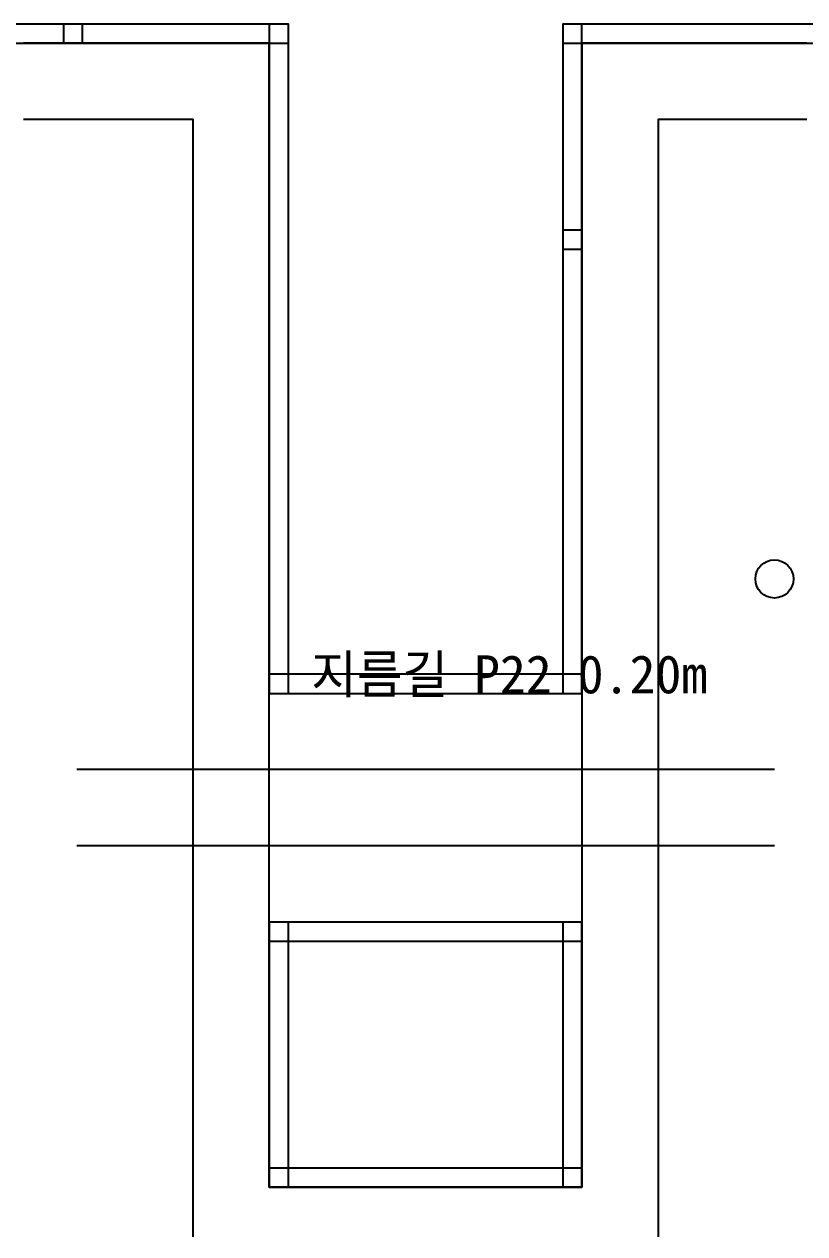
# Model space of a CAD drawing. Header units: metres. Extents: x 0 to 11, y 0 to 14.5.
# Drawn here: x 4.172 to 6.22, y 3.382 to 6.555 of the extents above; entities that cross this region are included whole.
import ezdxf

# ---------------------------------------------------------------- set-up
doc = ezdxf.new("R2010")
doc.units = ezdxf.units.M
for name, color, linetype in [('FORKS', 4, 'Continuous'), ('GRASS', 3, 'Continuous'), ('MARKERS', 1, 'Continuous'), ('TRACK', 7, 'Continuous'), ('WALLS', 8, 'Continuous')]:
    doc.layers.add(name, color=color, linetype=linetype)

msp = doc.modelspace()

# ---------------------------------------------------------------- linework, layer by layer
at = {"layer": 'FORKS'}
for points in [[(6.14, 4.6), (6.1299, 4.6), (6.1199, 4.6), (6.1098, 4.6), (6.0998, 4.6), (6.0897, 4.6), (6.0797, 4.6), (6.0696, 4.6), (6.0596, 4.6), (6.0495, 4.6), (6.0395, 4.6), (6.0294, 4.6), (6.0193, 4.6), (6.0093, 4.6), (5.9992, 4.6), (5.9892, 4.6), (5.9791, 4.6), (5.9691, 4.6), (5.959, 4.6), (5.949, 4.6), (5.9389, 4.6), (5.9288, 4.6), (5.9188, 4.6), (5.9087, 4.6), (5.8987, 4.6), (5.8886, 4.6), (5.8786, 4.6), (5.8685, 4.6), (5.8585, 4.6), (5.8484, 4.6), (5.8384, 4.6), (5.8283, 4.6), (5.8182, 4.6), (5.8082, 4.6), (5.7981, 4.6), (5.7881, 4.6), (5.778, 4.6), (5.768, 4.6), (5.7579, 4.6), (5.7479, 4.6), (5.7378, 4.6), (5.7277, 4.6), (5.7177, 4.6), (5.7076, 4.6), (5.6976, 4.6), (5.6875, 4.6), (5.6775, 4.6), (5.6674, 4.6), (5.6574, 4.6), (5.6473, 4.6), (5.6373, 4.6), (5.6272, 4.6), (5.6171, 4.6), (5.6071, 4.6), (5.597, 4.6), (5.587, 4.6), (5.5769, 4.6), (5.5669, 4.6), (5.5568, 4.6), (5.5468, 4.6), (5.5367, 4.6), (5.5266, 4.6), (5.5166, 4.6), (5.5065, 4.6), (5.4965, 4.6), (5.4864, 4.6), (5.4764, 4.6), (5.4663, 4.6), (5.4563, 4.6), (5.4462, 4.6), (5.4362, 4.6), (5.4261, 4.6), (5.416, 4.6), (5.406, 4.6), (5.3959, 4.6), (5.3859, 4.6), (5.3758, 4.6), (5.3658, 4.6), (5.3557, 4.6), (5.3457, 4.6), (5.3356, 4.6), (5.3255, 4.6), (5.3155, 4.6), (5.3054, 4.6), (5.2954, 4.6), (5.2853, 4.6), (5.2753, 4.6), (5.2652, 4.6), (5.2552, 4.6), (5.2451, 4.6), (5.2351, 4.6), (5.225, 4.6), (5.2149, 4.6), (5.2049, 4.6), (5.1948, 4.6), (5.1848, 4.6), (5.1747, 4.6), (5.1647, 4.6), (5.1546, 4.6), (5.1446, 4.6), (5.1345, 4.6), (5.1245, 4.6), (5.1144, 4.6), (5.1043, 4.6), (5.0943, 4.6), (5.0842, 4.6), (5.0742, 4.6), (5.0641, 4.6), (5.0541, 4.6), (5.044, 4.6), (5.034, 4.6), (5.0239, 4.6), (5.0138, 4.6), (5.0038, 4.6), (4.9937, 4.6), (4.9837, 4.6), (4.9736, 4.6), (4.9636, 4.6), (4.9535, 4.6), (4.9435, 4.6), (4.9334, 4.6), (4.9234, 4.6), (4.9133, 4.6), (4.9032, 4.6), (4.8932, 4.6), (4.8831, 4.6), (4.8731, 4.6), (4.863, 4.6), (4.853, 4.6), (4.8429, 4.6), (4.8329, 4.6), (4.8228, 4.6), (4.8127, 4.6), (4.8027, 4.6), (4.7926, 4.6), (4.7826, 4.6), (4.7725, 4.6), (4.7625, 4.6), (4.7524, 4.6), (4.7424, 4.6), (4.7323, 4.6), (4.7223, 4.6), (4.7122, 4.6), (4.7021, 4.6), (4.6921, 4.6), (4.682, 4.6), (4.672, 4.6), (4.6619, 4.6), (4.6519, 4.6), (4.6418, 4.6), (4.6318, 4.6), (4.6217, 4.6), (4.6116, 4.6), (4.6016, 4.6), (4.5915, 4.6), (4.5815, 4.6), (4.5714, 4.6), (4.5614, 4.6), (4.5513, 4.6), (4.5413, 4.6), (4.5312, 4.6), (4.5212, 4.6), (4.5111, 4.6), (4.501, 4.6), (4.491, 4.6), (4.4809, 4.6), (4.4709, 4.6), (4.4608, 4.6), (4.4508, 4.6), (4.4407, 4.6), (4.4307, 4.6), (4.4206, 4.6), (4.4105, 4.6), (4.4005, 4.6), (4.3904, 4.6), (4.3804, 4.6), (4.3703, 4.6), (4.3603, 4.6), (4.3502, 4.6), (4.3402, 4.6), (4.3301, 4.6), (4.3201, 4.6), (4.31, 4.6)], [(6.14, 4.4), (6.1299, 4.4), (6.1199, 4.4), (6.1098, 4.4), (6.0998, 4.4), (6.0897, 4.4), (6.0797, 4.4), (6.0696, 4.4), (6.0596, 4.4), (6.0495, 4.4), (6.0395, 4.4), (6.0294, 4.4), (6.0193, 4.4), (6.0093, 4.4), (5.9992, 4.4), (5.9892, 4.4), (5.9791, 4.4), (5.9691, 4.4), (5.959, 4.4), (5.949, 4.4), (5.9389, 4.4), (5.9288, 4.4), (5.9188, 4.4), (5.9087, 4.4), (5.8987, 4.4), (5.8886, 4.4), (5.8786, 4.4), (5.8685, 4.4), (5.8585, 4.4), (5.8484, 4.4), (5.8384, 4.4), (5.8283, 4.4), (5.8182, 4.4), (5.8082, 4.4), (5.7981, 4.4), (5.7881, 4.4), (5.778, 4.4), (5.768, 4.4), (5.7579, 4.4), (5.7479, 4.4), (5.7378, 4.4), (5.7277, 4.4), (5.7177, 4.4), (5.7076, 4.4), (5.6976, 4.4), (5.6875, 4.4), (5.6775, 4.4), (5.6674, 4.4), (5.6574, 4.4), (5.6473, 4.4), (5.6373, 4.4), (5.6272, 4.4), (5.6171, 4.4), (5.6071, 4.4), (5.597, 4.4), (5.587, 4.4), (5.5769, 4.4), (5.5669, 4.4), (5.5568, 4.4), (5.5468, 4.4), (5.5367, 4.4), (5.5266, 4.4), (5.5166, 4.4), (5.5065, 4.4), (5.4965, 4.4), (5.4864, 4.4), (5.4764, 4.4), (5.4663, 4.4), (5.4563, 4.4), (5.4462, 4.4), (5.4362, 4.4), (5.4261, 4.4), (5.416, 4.4), (5.406, 4.4), (5.3959, 4.4), (5.3859, 4.4), (5.3758, 4.4), (5.3658, 4.4), (5.3557, 4.4), (5.3457, 4.4), (5.3356, 4.4), (5.3255, 4.4), (5.3155, 4.4), (5.3054, 4.4), (5.2954, 4.4), (5.2853, 4.4), (5.2753, 4.4), (5.2652, 4.4), (5.2552, 4.4), (5.2451, 4.4), (5.2351, 4.4), (5.225, 4.4), (5.2149, 4.4), (5.2049, 4.4), (5.1948, 4.4), (5.1848, 4.4), (5.1747, 4.4), (5.1647, 4.4), (5.1546, 4.4), (5.1446, 4.4), (5.1345, 4.4), (5.1245, 4.4), (5.1144, 4.4), (5.1043, 4.4), (5.0943, 4.4), (5.0842, 4.4), (5.0742, 4.4), (5.0641, 4.4), (5.0541, 4.4), (5.044, 4.4), (5.034, 4.4), (5.0239, 4.4), (5.0138, 4.4), (5.0038, 4.4), (4.9937, 4.4), (4.9837, 4.4), (4.9736, 4.4), (4.9636, 4.4), (4.9535, 4.4), (4.9435, 4.4), (4.9334, 4.4), (4.9234, 4.4), (4.9133, 4.4), (4.9032, 4.4), (4.8932, 4.4), (4.8831, 4.4), (4.8731, 4.4), (4.863, 4.4), (4.853, 4.4), (4.8429, 4.4), (4.8329, 4.4), (4.8228, 4.4), (4.8127, 4.4), (4.8027, 4.4), (4.7926, 4.4), (4.7826, 4.4), (4.7725, 4.4), (4.7625, 4.4), (4.7524, 4.4), (4.7424, 4.4), (4.7323, 4.4), (4.7223, 4.4), (4.7122, 4.4), (4.7021, 4.4), (4.6921, 4.4), (4.682, 4.4), (4.672, 4.4), (4.6619, 4.4), (4.6519, 4.4), (4.6418, 4.4), (4.6318, 4.4), (4.6217, 4.4), (4.6116, 4.4), (4.6016, 4.4), (4.5915, 4.4), (4.5815, 4.4), (4.5714, 4.4), (4.5614, 4.4), (4.5513, 4.4), (4.5413, 4.4), (4.5312, 4.4), (4.5212, 4.4), (4.5111, 4.4), (4.501, 4.4), (4.491, 4.4), (4.4809, 4.4), (4.4709, 4.4), (4.4608, 4.4), (4.4508, 4.4), (4.4407, 4.4), (4.4307, 4.4), (4.4206, 4.4), (4.4105, 4.4), (4.4005, 4.4), (4.3904, 4.4), (4.3804, 4.4), (4.3703, 4.4), (4.3603, 4.4), (4.3502, 4.4), (4.3402, 4.4), (4.3301, 4.4), (4.3201, 4.4), (4.31, 4.4)]]:
    msp.add_lwpolyline(points, dxfattribs=at)
at = {"layer": 'GRASS'}
msp.add_lwpolyline([(6.225, 6.505), (6.215, 6.505), (6.205, 6.505), (6.195, 6.505), (6.185, 6.505), (6.175, 6.505), (6.165, 6.505), (6.155, 6.505), (6.145, 6.505), (6.135, 6.505), (6.125, 6.505), (6.115, 6.505), (6.105, 6.505), (6.095, 6.505), (6.085, 6.505), (6.075, 6.505), (6.065, 6.505), (6.055, 6.505), (6.045, 6.505), (6.035, 6.505), (6.025, 6.505), (6.015, 6.505), (6.005, 6.505), (5.995, 6.505), (5.985, 6.505), (5.975, 6.505), (5.965, 6.505), (5.955, 6.505), (5.945, 6.505), (5.935, 6.505), (5.925, 6.505), (5.915, 6.505), (5.905, 6.505), (5.895, 6.505), (5.885, 6.505), (5.875, 6.505), (5.865, 6.505), (5.855, 6.505), (5.845, 6.505), (5.835, 6.505), (5.825, 6.505), (5.815, 6.505), (5.805, 6.505), (5.795, 6.505), (5.785, 6.505), (5.775, 6.505), (5.765, 6.505), (5.755, 6.505), (5.745, 6.505), (5.735, 6.505), (5.725, 6.505), (5.715, 6.505), (5.705, 6.505), (5.695, 6.505), (5.685, 6.505), (5.675, 6.505), (5.665, 6.505), (5.655, 6.505), (5.645, 6.505), (5.635, 6.505), (5.635, 6.4951), (5.635, 6.4852), (5.635, 6.4753), (5.635, 6.4654), (5.635, 6.4555), (5.635, 6.4456), (5.635, 6.4357), (5.635, 6.4258), (5.635, 6.4159), (5.635, 6.406), (5.635, 6.3961), (5.635, 6.3862), (5.635, 6.3763), (5.635, 6.3663), (5.635, 6.3564), (5.635, 6.3465), (5.635, 6.3366), (5.635, 6.3267), (5.635, 6.3168), (5.635, 6.3069), (5.635, 6.297), (5.635, 6.2871), (5.635, 6.2772), (5.635, 6.2673), (5.635, 6.2574), (5.635, 6.2475), (5.635, 6.2376), (5.635, 6.2277), (5.635, 6.2178), (5.635, 6.2079), (5.635, 6.198), (5.635, 6.1881), (5.635, 6.1782), (5.635, 6.1683), (5.635, 6.1584), (5.635, 6.1485), (5.635, 6.1386), (5.635, 6.1287), (5.635, 6.1188), (5.635, 6.1088), (5.635, 6.0989), (5.635, 6.089), (5.635, 6.0791), (5.635, 6.0692), (5.635, 6.0593), (5.635, 6.0494), (5.635, 6.0395), (5.635, 6.0296), (5.635, 6.0197), (5.635, 6.0098), (5.635, 5.9999), (5.635, 5.99), (5.635, 5.98), (5.635, 5.97), (5.635, 5.9601), (5.635, 5.9501), (5.635, 5.9401), (5.635, 5.9301), (5.635, 5.9201), (5.635, 5.9102), (5.635, 5.9002), (5.635, 5.8902), (5.635, 5.8802), (5.635, 5.8702), (5.635, 5.8603), (5.635, 5.8503), (5.635, 5.8403), (5.635, 5.8303), (5.635, 5.8203), (5.635, 5.8104), (5.635, 5.8004), (5.635, 5.7904), (5.635, 5.7804), (5.635, 5.7704), (5.635, 5.7605), (5.635, 5.7505), (5.635, 5.7405), (5.635, 5.7305), (5.635, 5.7205), (5.635, 5.7106), (5.635, 5.7006), (5.635, 5.6906), (5.635, 5.6806), (5.635, 5.6706), (5.635, 5.6607), (5.635, 5.6507), (5.635, 5.6407), (5.635, 5.6307), (5.635, 5.6207), (5.635, 5.6108), (5.635, 5.6008), (5.635, 5.5908), (5.635, 5.5808), (5.635, 5.5708), (5.635, 5.5609), (5.635, 5.5509), (5.635, 5.5409), (5.635, 5.5309), (5.635, 5.5209), (5.635, 5.511), (5.635, 5.501), (5.635, 5.491), (5.635, 5.481), (5.635, 5.471), (5.635, 5.4611), (5.635, 5.4511), (5.635, 5.4411), (5.635, 5.4311), (5.635, 5.4211), (5.635, 5.4112), (5.635, 5.4012), (5.635, 5.3912), (5.635, 5.3812), (5.635, 5.3712), (5.635, 5.3613), (5.635, 5.3513), (5.635, 5.3413), (5.635, 5.3313), (5.635, 5.3213), (5.635, 5.3114), (5.635, 5.3014), (5.635, 5.2914), (5.635, 5.2814), (5.635, 5.2714), (5.635, 5.2615), (5.635, 5.2515), (5.635, 5.2415), (5.635, 5.2315), (5.635, 5.2215), (5.635, 5.2116), (5.635, 5.2016), (5.635, 5.1916), (5.635, 5.1816), (5.635, 5.1716), (5.635, 5.1617), (5.635, 5.1517), (5.635, 5.1417), (5.635, 5.1317), (5.635, 5.1217), (5.635, 5.1118), (5.635, 5.1018), (5.635, 5.0918), (5.635, 5.0818), (5.635, 5.0718), (5.635, 5.0619), (5.635, 5.0519), (5.635, 5.0419), (5.635, 5.0319), (5.635, 5.0219), (5.635, 5.012), (5.635, 5.002), (5.635, 4.992), (5.635, 4.982), (5.635, 4.972), (5.635, 4.9621), (5.635, 4.9521), (5.635, 4.9421), (5.635, 4.9321), (5.635, 4.9221), (5.635, 4.9122), (5.635, 4.9022), (5.635, 4.8922), (5.635, 4.8822), (5.635, 4.8722), (5.635, 4.8623), (5.635, 4.8523), (5.635, 4.8423), (5.635, 4.8323), (5.635, 4.8223), (5.635, 4.8124), (5.635, 4.8024), (5.635, 4.7924), (5.635, 4.7824), (5.635, 4.7724), (5.635, 4.7625), (5.635, 4.7525), (5.635, 4.7425), (5.635, 4.7325), (5.635, 4.7226), (5.635, 4.7126), (5.635, 4.7026), (5.635, 4.6926), (5.635, 4.6826), (5.635, 4.6727), (5.635, 4.6627), (5.635, 4.6527), (5.635, 4.6427), (5.635, 4.6327), (5.635, 4.6228), (5.635, 4.6128), (5.635, 4.6028), (5.635, 4.5928), (5.635, 4.5828), (5.635, 4.5729), (5.635, 4.5629), (5.635, 4.5529), (5.635, 4.5429), (5.635, 4.5329), (5.635, 4.523), (5.635, 4.513), (5.635, 4.503), (5.635, 4.493), (5.635, 4.483), (5.635, 4.4731), (5.635, 4.4631), (5.635, 4.4531), (5.635, 4.4431), (5.635, 4.4331), (5.635, 4.4232), (5.635, 4.4132), (5.635, 4.4032), (5.635, 4.3932), (5.635, 4.3832), (5.635, 4.3733), (5.635, 4.3633), (5.635, 4.3533), (5.635, 4.3433), (5.635, 4.3333), (5.635, 4.3234), (5.635, 4.3134), (5.635, 4.3034), (5.635, 4.2934), (5.635, 4.2834), (5.635, 4.2735), (5.635, 4.2635), (5.635, 4.2535), (5.635, 4.2435), (5.635, 4.2335), (5.635, 4.2236), (5.635, 4.2136), (5.635, 4.2036), (5.635, 4.1936), (5.635, 4.1836), (5.635, 4.1737), (5.635, 4.1637), (5.635, 4.1537), (5.635, 4.1437), (5.635, 4.1337), (5.635, 4.1238), (5.635, 4.1138), (5.635, 4.1038), (5.635, 4.0938), (5.635, 4.0838), (5.635, 4.0739), (5.635, 4.0639), (5.635, 4.0539), (5.635, 4.0439), (5.635, 4.0339), (5.635, 4.024), (5.635, 4.014), (5.635, 4.004), (5.635, 3.994), (5.635, 3.984), (5.635, 3.9741), (5.635, 3.9641), (5.635, 3.9541), (5.635, 3.9441), (5.635, 3.9341), (5.635, 3.9242), (5.635, 3.9142), (5.635, 3.9042), (5.635, 3.8942), (5.635, 3.8842), (5.635, 3.8743), (5.635, 3.8643), (5.635, 3.8543), (5.635, 3.8443), (5.635, 3.8343), (5.635, 3.8244), (5.635, 3.8144), (5.635, 3.8044), (5.635, 3.7944), (5.635, 3.7844), (5.635, 3.7745), (5.635, 3.7645), (5.635, 3.7545), (5.635, 3.7445), (5.635, 3.7345), (5.635, 3.7246), (5.635, 3.7146), (5.635, 3.7046), (5.635, 3.6946), (5.635, 3.6846), (5.635, 3.6747), (5.635, 3.6647), (5.635, 3.6547), (5.635, 3.6447), (5.635, 3.6347), (5.635, 3.6248), (5.635, 3.6148), (5.635, 3.6048), (5.635, 3.5948), (5.635, 3.5848), (5.635, 3.5749), (5.635, 3.5649), (5.635, 3.5549), (5.635, 3.5449), (5.635, 3.5349), (5.635, 3.525), (5.635, 3.515), (5.635, 3.505), (5.625, 3.505), (5.615, 3.505), (5.605, 3.505), (5.595, 3.505), (5.585, 3.505), (5.575, 3.505), (5.565, 3.505), (5.555, 3.505), (5.545, 3.505), (5.535, 3.505), (5.525, 3.505), (5.515, 3.505), (5.505, 3.505), (5.495, 3.505), (5.485, 3.505), (5.475, 3.505), (5.465, 3.505), (5.455, 3.505), (5.445, 3.505), (5.435, 3.505), (5.425, 3.505), (5.415, 3.505), (5.405, 3.505), (5.395, 3.505), (5.385, 3.505), (5.375, 3.505), (5.365, 3.505), (5.355, 3.505), (5.345, 3.505), (5.335, 3.505), (5.325, 3.505), (5.315, 3.505), (5.305, 3.505), (5.295, 3.505), (5.285, 3.505), (5.275, 3.505), (5.265, 3.505), (5.255, 3.505), (5.245, 3.505), (5.235, 3.505), (5.225, 3.505), (5.215, 3.505), (5.205, 3.505), (5.195, 3.505), (5.185, 3.505), (5.175, 3.505), (5.165, 3.505), (5.155, 3.505), (5.145, 3.505), (5.135, 3.505), (5.125, 3.505), (5.115, 3.505), (5.105, 3.505), (5.095, 3.505), (5.085, 3.505), (5.075, 3.505), (5.065, 3.505), (5.055, 3.505), (5.045, 3.505), (5.035, 3.505), (5.025, 3.505), (5.015, 3.505), (5.005, 3.505), (4.995, 3.505), (4.985, 3.505), (4.975, 3.505), (4.965, 3.505), (4.955, 3.505), (4.945, 3.505), (4.935, 3.505), (4.925, 3.505), (4.915, 3.505), (4.905, 3.505), (4.895, 3.505), (4.885, 3.505), (4.875, 3.505), (4.865, 3.505), (4.855, 3.505), (4.845, 3.505), (4.835, 3.505), (4.825, 3.505), (4.815, 3.505), (4.815, 3.515), (4.815, 3.525), (4.815, 3.535), (4.815, 3.545), (4.815, 3.555), (4.815, 3.565), (4.815, 3.575), (4.815, 3.585), (4.815, 3.595), (4.815, 3.605), (4.815, 3.615), (4.815, 3.625), (4.815, 3.635), (4.815, 3.645), (4.815, 3.655), (4.815, 3.665), (4.815, 3.675), (4.815, 3.685), (4.815, 3.695), (4.815, 3.705), (4.815, 3.715), (4.815, 3.725), (4.815, 3.735), (4.815, 3.745), (4.815, 3.755), (4.815, 3.765), (4.815, 3.775), (4.815, 3.785), (4.815, 3.795), (4.815, 3.805), (4.815, 3.815), (4.815, 3.825), (4.815, 3.835), (4.815, 3.845), (4.815, 3.855), (4.815, 3.865), (4.815, 3.875), (4.815, 3.885), (4.815, 3.895), (4.815, 3.905), (4.815, 3.915), (4.815, 3.925), (4.815, 3.935), (4.815, 3.945), (4.815, 3.955), (4.815, 3.965), (4.815, 3.975), (4.815, 3.985), (4.815, 3.995), (4.815, 4.005), (4.815, 4.015), (4.815, 4.025), (4.815, 4.035), (4.815, 4.045), (4.815, 4.055), (4.815, 4.065), (4.815, 4.075), (4.815, 4.085), (4.815, 4.095), (4.815, 4.105), (4.815, 4.115), (4.815, 4.125), (4.815, 4.135), (4.815, 4.145), (4.815, 4.155), (4.815, 4.165), (4.815, 4.175), (4.815, 4.185), (4.815, 4.195), (4.815, 4.205), (4.815, 4.215), (4.815, 4.225), (4.815, 4.235), (4.815, 4.245), (4.815, 4.255), (4.815, 4.265), (4.815, 4.275), (4.815, 4.285), (4.815, 4.295), (4.815, 4.305), (4.815, 4.315), (4.815, 4.325), (4.815, 4.335), (4.815, 4.345), (4.815, 4.355), (4.815, 4.365), (4.815, 4.375), (4.815, 4.385), (4.815, 4.395), (4.815, 4.405), (4.815, 4.415), (4.815, 4.425), (4.815, 4.435), (4.815, 4.445), (4.815, 4.455), (4.815, 4.465), (4.815, 4.475), (4.815, 4.485), (4.815, 4.495), (4.815, 4.505), (4.815, 4.515), (4.815, 4.525), (4.815, 4.535), (4.815, 4.545), (4.815, 4.555), (4.815, 4.565), (4.815, 4.575), (4.815, 4.585), (4.815, 4.595), (4.815, 4.605), (4.815, 4.615), (4.815, 4.625), (4.815, 4.635), (4.815, 4.645), (4.815, 4.655), (4.815, 4.665), (4.815, 4.675), (4.815, 4.685), (4.815, 4.695), (4.815, 4.705), (4.815, 4.715), (4.815, 4.725), (4.815, 4.735), (4.815, 4.745), (4.815, 4.755), (4.815, 4.765), (4.815, 4.775), (4.815, 4.785), (4.815, 4.795), (4.815, 4.805), (4.815, 4.815), (4.815, 4.825), (4.815, 4.835), (4.815, 4.845), (4.815, 4.855), (4.815, 4.865), (4.815, 4.875), (4.815, 4.885), (4.815, 4.895), (4.815, 4.905), (4.815, 4.915), (4.815, 4.925), (4.815, 4.935), (4.815, 4.945), (4.815, 4.955), (4.815, 4.965), (4.815, 4.975), (4.815, 4.985), (4.815, 4.995), (4.815, 5.005), (4.815, 5.015), (4.815, 5.025), (4.815, 5.035), (4.815, 5.045), (4.815, 5.055), (4.815, 5.065), (4.815, 5.075), (4.815, 5.085), (4.815, 5.095), (4.815, 5.105), (4.815, 5.115), (4.815, 5.125), (4.815, 5.135), (4.815, 5.145), (4.815, 5.155), (4.815, 5.165), (4.815, 5.175), (4.815, 5.185), (4.815, 5.195), (4.815, 5.205), (4.815, 5.215), (4.815, 5.225), (4.815, 5.235), (4.815, 5.245), (4.815, 5.255), (4.815, 5.265), (4.815, 5.275), (4.815, 5.285), (4.815, 5.295), (4.815, 5.305), (4.815, 5.315), (4.815, 5.325), (4.815, 5.335), (4.815, 5.345), (4.815, 5.355), (4.815, 5.365), (4.815, 5.375), (4.815, 5.385), (4.815, 5.395), (4.815, 5.405), (4.815, 5.415), (4.815, 5.425), (4.815, 5.435), (4.815, 5.445), (4.815, 5.455), (4.815, 5.465), (4.815, 5.475), (4.815, 5.485), (4.815, 5.495), (4.815, 5.505), (4.815, 5.515), (4.815, 5.525), (4.815, 5.535), (4.815, 5.545), (4.815, 5.555), (4.815, 5.565), (4.815, 5.575), (4.815, 5.585), (4.815, 5.595), (4.815, 5.605), (4.815, 5.615), (4.815, 5.625), (4.815, 5.635), (4.815, 5.645), (4.815, 5.655), (4.815, 5.665), (4.815, 5.675), (4.815, 5.685), (4.815, 5.695), (4.815, 5.705), (4.815, 5.715), (4.815, 5.725), (4.815, 5.735), (4.815, 5.745), (4.815, 5.755), (4.815, 5.765), (4.815, 5.775), (4.815, 5.785), (4.815, 5.795), (4.815, 5.805), (4.815, 5.815), (4.815, 5.825), (4.815, 5.835), (4.815, 5.845), (4.815, 5.855), (4.815, 5.865), (4.815, 5.875), (4.815, 5.885), (4.815, 5.895), (4.815, 5.905), (4.815, 5.915), (4.815, 5.925), (4.815, 5.935), (4.815, 5.945), (4.815, 5.955), (4.815, 5.965), (4.815, 5.975), (4.815, 5.985), (4.815, 5.995), (4.815, 6.005), (4.815, 6.015), (4.815, 6.025), (4.815, 6.035), (4.815, 6.045), (4.815, 6.055), (4.815, 6.065), (4.815, 6.075), (4.815, 6.085), (4.815, 6.095), (4.815, 6.105), (4.815, 6.115), (4.815, 6.125), (4.815, 6.135), (4.815, 6.145), (4.815, 6.155), (4.815, 6.165), (4.815, 6.175), (4.815, 6.185), (4.815, 6.195), (4.815, 6.205), (4.815, 6.215), (4.815, 6.225), (4.815, 6.235), (4.815, 6.245), (4.815, 6.255), (4.815, 6.265), (4.815, 6.275), (4.815, 6.285), (4.815, 6.295), (4.815, 6.305), (4.815, 6.315), (4.815, 6.325), (4.815, 6.335), (4.815, 6.345), (4.815, 6.355), (4.815, 6.365), (4.815, 6.375), (4.815, 6.385), (4.815, 6.395), (4.815, 6.405), (4.815, 6.415), (4.815, 6.425), (4.815, 6.435), (4.815, 6.445), (4.815, 6.455), (4.815, 6.465), (4.815, 6.475), (4.815, 6.485), (4.815, 6.495), (4.815, 6.505), (4.8051, 6.505), (4.7952, 6.505), (4.7853, 6.505), (4.7754, 6.505), (4.7655, 6.505), (4.7556, 6.505), (4.7457, 6.505), (4.7358, 6.505), (4.7259, 6.505), (4.716, 6.505), (4.7061, 6.505), (4.6962, 6.505), (4.6863, 6.505), (4.6763, 6.505), (4.6664, 6.505), (4.6565, 6.505), (4.6466, 6.505), (4.6367, 6.505), (4.6268, 6.505), (4.6169, 6.505), (4.607, 6.505), (4.5971, 6.505), (4.5872, 6.505), (4.5773, 6.505), (4.5674, 6.505), (4.5575, 6.505), (4.5476, 6.505), (4.5377, 6.505), (4.5278, 6.505), (4.5179, 6.505), (4.508, 6.505), (4.4981, 6.505), (4.4882, 6.505), (4.4783, 6.505), (4.4684, 6.505), (4.4585, 6.505), (4.4486, 6.505), (4.4387, 6.505), (4.4288, 6.505), (4.4188, 6.505), (4.4089, 6.505), (4.399, 6.505), (4.3891, 6.505), (4.3792, 6.505), (4.3693, 6.505), (4.3594, 6.505), (4.3495, 6.505), (4.3396, 6.505), (4.3297, 6.505), (4.3198, 6.505), (4.3099, 6.505), (4.3, 6.505), (4.29, 6.505), (4.28, 6.505), (4.2701, 6.505), (4.2601, 6.505), (4.2501, 6.505), (4.2401, 6.505), (4.2302, 6.505), (4.2202, 6.505), (4.2102, 6.505), (4.2002, 6.505), (4.1902, 6.505), (4.1803, 6.505), (4.1703, 6.505)], dxfattribs=at)
at = {"layer": 'MARKERS'}
msp.add_circle((6.14, 5.1), 0.05, dxfattribs=at)
at = {"layer": 'TRACK'}
for points in [[(4.615, 3.375), (4.615, 3.385), (4.615, 3.395), (4.615, 3.405), (4.615, 3.415), (4.615, 3.425), (4.615, 3.435), (4.615, 3.445), (4.615, 3.455), (4.615, 3.465), (4.615, 3.475), (4.615, 3.485), (4.615, 3.495), (4.615, 3.505), (4.615, 3.515), (4.615, 3.525), (4.615, 3.535), (4.615, 3.545), (4.615, 3.555), (4.615, 3.565), (4.615, 3.575), (4.615, 3.585), (4.615, 3.595), (4.615, 3.605), (4.615, 3.615), (4.615, 3.625), (4.615, 3.635), (4.615, 3.645), (4.615, 3.655), (4.615, 3.665), (4.615, 3.675), (4.615, 3.685), (4.615, 3.695), (4.615, 3.705), (4.615, 3.715), (4.615, 3.725), (4.615, 3.735), (4.615, 3.745), (4.615, 3.755), (4.615, 3.765), (4.615, 3.775), (4.615, 3.785), (4.615, 3.795), (4.615, 3.805), (4.615, 3.815), (4.615, 3.825), (4.615, 3.835), (4.615, 3.845), (4.615, 3.855), (4.615, 3.865), (4.615, 3.875), (4.615, 3.885), (4.615, 3.895), (4.615, 3.905), (4.615, 3.915), (4.615, 3.925), (4.615, 3.935), (4.615, 3.945), (4.615, 3.955), (4.615, 3.965), (4.615, 3.975), (4.615, 3.985), (4.615, 3.995), (4.615, 4.005), (4.615, 4.015), (4.615, 4.025), (4.615, 4.035), (4.615, 4.045), (4.615, 4.055), (4.615, 4.065), (4.615, 4.075), (4.615, 4.085), (4.615, 4.095), (4.615, 4.105), (4.615, 4.115), (4.615, 4.125), (4.615, 4.135), (4.615, 4.145), (4.615, 4.155), (4.615, 4.165), (4.615, 4.175), (4.615, 4.185), (4.615, 4.195), (4.615, 4.205), (4.615, 4.215), (4.615, 4.225), (4.615, 4.235), (4.615, 4.245), (4.615, 4.255), (4.615, 4.265), (4.615, 4.275), (4.615, 4.285), (4.615, 4.295), (4.615, 4.305), (4.615, 4.315), (4.615, 4.325), (4.615, 4.335), (4.615, 4.345), (4.615, 4.355), (4.615, 4.365), (4.615, 4.375), (4.615, 4.385), (4.615, 4.395), (4.615, 4.405), (4.615, 4.415), (4.615, 4.425), (4.615, 4.435), (4.615, 4.445), (4.615, 4.455), (4.615, 4.465), (4.615, 4.475), (4.615, 4.485), (4.615, 4.495), (4.615, 4.505), (4.615, 4.515), (4.615, 4.525), (4.615, 4.535), (4.615, 4.545), (4.615, 4.555), (4.615, 4.565), (4.615, 4.575), (4.615, 4.585), (4.615, 4.595), (4.615, 4.605), (4.615, 4.615), (4.615, 4.625), (4.615, 4.635), (4.615, 4.645), (4.615, 4.655), (4.615, 4.665), (4.615, 4.675), (4.615, 4.685), (4.615, 4.695), (4.615, 4.705), (4.615, 4.715), (4.615, 4.725), (4.615, 4.735), (4.615, 4.745), (4.615, 4.755), (4.615, 4.765), (4.615, 4.775), (4.615, 4.785), (4.615, 4.795), (4.615, 4.805), (4.615, 4.815), (4.615, 4.825), (4.615, 4.835), (4.615, 4.845), (4.615, 4.855), (4.615, 4.865), (4.615, 4.875), (4.615, 4.885), (4.615, 4.895), (4.615, 4.905), (4.615, 4.915), (4.615, 4.925), (4.615, 4.935), (4.615, 4.945), (4.615, 4.955), (4.615, 4.965), (4.615, 4.975), (4.615, 4.985), (4.615, 4.995), (4.615, 5.005), (4.615, 5.015), (4.615, 5.025), (4.615, 5.035), (4.615, 5.045), (4.615, 5.055), (4.615, 5.065), (4.615, 5.075), (4.615, 5.085), (4.615, 5.095), (4.615, 5.105), (4.615, 5.115), (4.615, 5.125), (4.615, 5.135), (4.615, 5.145), (4.615, 5.155), (4.615, 5.165), (4.615, 5.175), (4.615, 5.185), (4.615, 5.195), (4.615, 5.205), (4.615, 5.215), (4.615, 5.225), (4.615, 5.235), (4.615, 5.245), (4.615, 5.255), (4.615, 5.265), (4.615, 5.275), (4.615, 5.285), (4.615, 5.295), (4.615, 5.305), (4.615, 5.315), (4.615, 5.325), (4.615, 5.335), (4.615, 5.345), (4.615, 5.355), (4.615, 5.365), (4.615, 5.375), (4.615, 5.385), (4.615, 5.395), (4.615, 5.405), (4.615, 5.415), (4.615, 5.425), (4.615, 5.435), (4.615, 5.445), (4.615, 5.455), (4.615, 5.465), (4.615, 5.475), (4.615, 5.485), (4.615, 5.495), (4.615, 5.505), (4.615, 5.515), (4.615, 5.525), (4.615, 5.535), (4.615, 5.545), (4.615, 5.555), (4.615, 5.565), (4.615, 5.575), (4.615, 5.585), (4.615, 5.595), (4.615, 5.605), (4.615, 5.615), (4.615, 5.625), (4.615, 5.635), (4.615, 5.645), (4.615, 5.655), (4.615, 5.665), (4.615, 5.675), (4.615, 5.685), (4.615, 5.695), (4.615, 5.705), (4.615, 5.715), (4.615, 5.725), (4.615, 5.735), (4.615, 5.745), (4.615, 5.755), (4.615, 5.765), (4.615, 5.775), (4.615, 5.785), (4.615, 5.795), (4.615, 5.805), (4.615, 5.815), (4.615, 5.825), (4.615, 5.835), (4.615, 5.845), (4.615, 5.855), (4.615, 5.865), (4.615, 5.875), (4.615, 5.885), (4.615, 5.895), (4.615, 5.905), (4.615, 5.915), (4.615, 5.925), (4.615, 5.935), (4.615, 5.945), (4.615, 5.955), (4.615, 5.965), (4.615, 5.975), (4.615, 5.985), (4.615, 5.995), (4.615, 6.005), (4.615, 6.015), (4.615, 6.025), (4.615, 6.035), (4.615, 6.045), (4.615, 6.055), (4.615, 6.065), (4.615, 6.075), (4.615, 6.085), (4.615, 6.095), (4.615, 6.105), (4.615, 6.115), (4.615, 6.125), (4.615, 6.135), (4.615, 6.145), (4.615, 6.155), (4.615, 6.165), (4.615, 6.175), (4.615, 6.185), (4.615, 6.195), (4.615, 6.205), (4.615, 6.215), (4.615, 6.225), (4.615, 6.235), (4.615, 6.245), (4.615, 6.255), (4.615, 6.265), (4.615, 6.275), (4.615, 6.285), (4.615, 6.295), (4.615, 6.305), (4.6052, 6.305), (4.5953, 6.305), (4.5855, 6.305), (4.5756, 6.305), (4.5658, 6.305), (4.5559, 6.305), (4.5461, 6.305), (4.5363, 6.305), (4.5264, 6.305), (4.5166, 6.305), (4.5067, 6.305), (4.4969, 6.305), (4.487, 6.305), (4.4772, 6.305), (4.4673, 6.305), (4.4575, 6.305), (4.4477, 6.305), (4.4378, 6.305), (4.428, 6.305), (4.4181, 6.305), (4.4083, 6.305), (4.3984, 6.305), (4.3886, 6.305), (4.3788, 6.305), (4.3689, 6.305), (4.3591, 6.305), (4.3492, 6.305), (4.3394, 6.305), (4.3295, 6.305), (4.3197, 6.305), (4.3098, 6.305), (4.3, 6.305), (4.29, 6.305), (4.28, 6.305), (4.2701, 6.305), (4.2601, 6.305), (4.2501, 6.305), (4.2401, 6.305), (4.2302, 6.305), (4.2202, 6.305), (4.2102, 6.305), (4.2002, 6.305), (4.1903, 6.305), (4.1803, 6.305), (4.1703, 6.305)], [(6.225, 6.305), (6.215, 6.305), (6.205, 6.305), (6.195, 6.305), (6.185, 6.305), (6.175, 6.305), (6.165, 6.305), (6.155, 6.305), (6.145, 6.305), (6.135, 6.305), (6.125, 6.305), (6.115, 6.305), (6.105, 6.305), (6.095, 6.305), (6.085, 6.305), (6.075, 6.305), (6.065, 6.305), (6.055, 6.305), (6.045, 6.305), (6.035, 6.305), (6.025, 6.305), (6.015, 6.305), (6.005, 6.305), (5.995, 6.305), (5.985, 6.305), (5.975, 6.305), (5.965, 6.305), (5.955, 6.305), (5.945, 6.305), (5.935, 6.305), (5.925, 6.305), (5.915, 6.305), (5.905, 6.305), (5.895, 6.305), (5.885, 6.305), (5.875, 6.305), (5.865, 6.305), (5.855, 6.305), (5.845, 6.305), (5.835, 6.305), (5.835, 6.2952), (5.835, 6.2853), (5.835, 6.2755), (5.835, 6.2656), (5.835, 6.2558), (5.835, 6.2459), (5.835, 6.2361), (5.835, 6.2263), (5.835, 6.2164), (5.835, 6.2066), (5.835, 6.1967), (5.835, 6.1869), (5.835, 6.177), (5.835, 6.1672), (5.835, 6.1573), (5.835, 6.1475), (5.835, 6.1377), (5.835, 6.1278), (5.835, 6.118), (5.835, 6.1081), (5.835, 6.0983), (5.835, 6.0884), (5.835, 6.0786), (5.835, 6.0688), (5.835, 6.0589), (5.835, 6.0491), (5.835, 6.0392), (5.835, 6.0294), (5.835, 6.0195), (5.835, 6.0097), (5.835, 5.9998), (5.835, 5.99), (5.835, 5.98), (5.835, 5.97), (5.835, 5.9601), (5.835, 5.9501), (5.835, 5.9401), (5.835, 5.9301), (5.835, 5.9201), (5.835, 5.9101), (5.835, 5.9002), (5.835, 5.8902), (5.835, 5.8802), (5.835, 5.8702), (5.835, 5.8602), (5.835, 5.8503), (5.835, 5.8403), (5.835, 5.8303), (5.835, 5.8203), (5.835, 5.8103), (5.835, 5.8004), (5.835, 5.7904), (5.835, 5.7804), (5.835, 5.7704), (5.835, 5.7604), (5.835, 5.7504), (5.835, 5.7405), (5.835, 5.7305), (5.835, 5.7205), (5.835, 5.7105), (5.835, 5.7005), (5.835, 5.6906), (5.835, 5.6806), (5.835, 5.6706), (5.835, 5.6606), (5.835, 5.6506), (5.835, 5.6407), (5.835, 5.6307), (5.835, 5.6207), (5.835, 5.6107), (5.835, 5.6007), (5.835, 5.5907), (5.835, 5.5808), (5.835, 5.5708), (5.835, 5.5608), (5.835, 5.5508), (5.835, 5.5408), (5.835, 5.5309), (5.835, 5.5209), (5.835, 5.5109), (5.835, 5.5009), (5.835, 5.4909), (5.835, 5.4809), (5.835, 5.471), (5.835, 5.461), (5.835, 5.451), (5.835, 5.441), (5.835, 5.431), (5.835, 5.4211), (5.835, 5.4111), (5.835, 5.4011), (5.835, 5.3911), (5.835, 5.3811), (5.835, 5.3712), (5.835, 5.3612), (5.835, 5.3512), (5.835, 5.3412), (5.835, 5.3312), (5.835, 5.3212), (5.835, 5.3113), (5.835, 5.3013), (5.835, 5.2913), (5.835, 5.2813), (5.835, 5.2713), (5.835, 5.2614), (5.835, 5.2514), (5.835, 5.2414), (5.835, 5.2314), (5.835, 5.2214), (5.835, 5.2114), (5.835, 5.2015), (5.835, 5.1915), (5.835, 5.1815), (5.835, 5.1715), (5.835, 5.1615), (5.835, 5.1516), (5.835, 5.1416), (5.835, 5.1316), (5.835, 5.1216), (5.835, 5.1116), (5.835, 5.1017), (5.835, 5.0917), (5.835, 5.0817), (5.835, 5.0717), (5.835, 5.0617), (5.835, 5.0517), (5.835, 5.0418), (5.835, 5.0318), (5.835, 5.0218), (5.835, 5.0118), (5.835, 5.0018), (5.835, 4.9919), (5.835, 4.9819), (5.835, 4.9719), (5.835, 4.9619), (5.835, 4.9519), (5.835, 4.942), (5.835, 4.932), (5.835, 4.922), (5.835, 4.912), (5.835, 4.902), (5.835, 4.892), (5.835, 4.8821), (5.835, 4.8721), (5.835, 4.8621), (5.835, 4.8521), (5.835, 4.8421), (5.835, 4.8322), (5.835, 4.8222), (5.835, 4.8122), (5.835, 4.8022), (5.835, 4.7922), (5.835, 4.7822), (5.835, 4.7723), (5.835, 4.7623), (5.835, 4.7523), (5.835, 4.7423), (5.835, 4.7323), (5.835, 4.7224), (5.835, 4.7124), (5.835, 4.7024), (5.835, 4.6924), (5.835, 4.6824), (5.835, 4.6725), (5.835, 4.6625), (5.835, 4.6525), (5.835, 4.6425), (5.835, 4.6325), (5.835, 4.6225), (5.835, 4.6126), (5.835, 4.6026), (5.835, 4.5926), (5.835, 4.5826), (5.835, 4.5726), (5.835, 4.5627), (5.835, 4.5527), (5.835, 4.5427), (5.835, 4.5327), (5.835, 4.5227), (5.835, 4.5128), (5.835, 4.5028), (5.835, 4.4928), (5.835, 4.4828), (5.835, 4.4728), (5.835, 4.4628), (5.835, 4.4529), (5.835, 4.4429), (5.835, 4.4329), (5.835, 4.4229), (5.835, 4.4129), (5.835, 4.403), (5.835, 4.393), (5.835, 4.383), (5.835, 4.373), (5.835, 4.363), (5.835, 4.353), (5.835, 4.3431), (5.835, 4.3331), (5.835, 4.3231), (5.835, 4.3131), (5.835, 4.3031), (5.835, 4.2932), (5.835, 4.2832), (5.835, 4.2732), (5.835, 4.2632), (5.835, 4.2532), (5.835, 4.2433), (5.835, 4.2333), (5.835, 4.2233), (5.835, 4.2133), (5.835, 4.2033), (5.835, 4.1933), (5.835, 4.1834), (5.835, 4.1734), (5.835, 4.1634), (5.835, 4.1534), (5.835, 4.1434), (5.835, 4.1335), (5.835, 4.1235), (5.835, 4.1135), (5.835, 4.1035), (5.835, 4.0935), (5.835, 4.0836), (5.835, 4.0736), (5.835, 4.0636), (5.835, 4.0536), (5.835, 4.0436), (5.835, 4.0336), (5.835, 4.0237), (5.835, 4.0137), (5.835, 4.0037), (5.835, 3.9937), (5.835, 3.9837), (5.835, 3.9738), (5.835, 3.9638), (5.835, 3.9538), (5.835, 3.9438), (5.835, 3.9338), (5.835, 3.9238), (5.835, 3.9139), (5.835, 3.9039), (5.835, 3.8939), (5.835, 3.8839), (5.835, 3.8739), (5.835, 3.864), (5.835, 3.854), (5.835, 3.844), (5.835, 3.834), (5.835, 3.824), (5.835, 3.8141), (5.835, 3.8041), (5.835, 3.7941), (5.835, 3.7841), (5.835, 3.7741), (5.835, 3.7641), (5.835, 3.7542), (5.835, 3.7442), (5.835, 3.7342), (5.835, 3.7242), (5.835, 3.7142), (5.835, 3.7043), (5.835, 3.6943), (5.835, 3.6843), (5.835, 3.6743), (5.835, 3.6643), (5.835, 3.6543), (5.835, 3.6444), (5.835, 3.6344), (5.835, 3.6244), (5.835, 3.6144), (5.835, 3.6044), (5.835, 3.5945), (5.835, 3.5845), (5.835, 3.5745), (5.835, 3.5645), (5.835, 3.5545), (5.835, 3.5446), (5.835, 3.5346), (5.835, 3.5246), (5.835, 3.5146), (5.835, 3.5046), (5.835, 3.4946), (5.835, 3.4847), (5.835, 3.4747), (5.835, 3.4647), (5.835, 3.4547), (5.835, 3.4447), (5.835, 3.4348), (5.835, 3.4248), (5.835, 3.4148), (5.835, 3.4048), (5.835, 3.3948), (5.835, 3.3849), (5.835, 3.3749)]]:
    msp.add_lwpolyline(points, dxfattribs=at)
at = {"layer": 'WALLS'}
for points in [[(1.925, 6.505), (4.325, 6.505), (4.325, 6.555), (1.925, 6.555), (1.925, 6.505)], [(4.275, 6.505), (4.865, 6.505), (4.865, 6.555), (4.275, 6.555), (4.275, 6.505)], [(4.815, 6.555), (4.815, 4.8), (4.865, 4.8), (4.865, 6.555), (4.815, 6.555)], [(5.635, 5.965), (5.635, 6.555), (5.585, 6.555), (5.585, 5.965), (5.635, 5.965)], [(5.585, 6.505), (7.465, 6.505), (7.465, 6.555), (5.585, 6.555), (5.585, 6.505)], [(5.635, 4.8), (5.635, 6.015), (5.585, 6.015), (5.585, 4.8), (5.635, 4.8)], [(4.815, 4.8), (5.635, 4.8), (5.635, 4.85), (4.815, 4.85), (4.815, 4.8)], [(4.865, 3.505), (4.865, 4.2), (4.815, 4.2), (4.815, 3.505), (4.865, 3.505)], [(4.815, 4.15), (5.635, 4.15), (5.635, 4.2), (4.815, 4.2), (4.815, 4.15)], [(5.585, 4.2), (5.585, 3.505), (5.635, 3.505), (5.635, 4.2), (5.585, 4.2)], [(5.635, 3.555), (4.815, 3.555), (4.815, 3.505), (5.635, 3.505), (5.635, 3.555)]]:
    msp.add_lwpolyline(points, dxfattribs=at)

# ---------------------------------------------------------------- texts
at = {"layer": 'FORKS'}
msp.add_text('지름길 P22 0.20m', height=0.1, dxfattribs=at).set_placement((4.925, 4.8))

doc.saveas('drawing.dxf')
